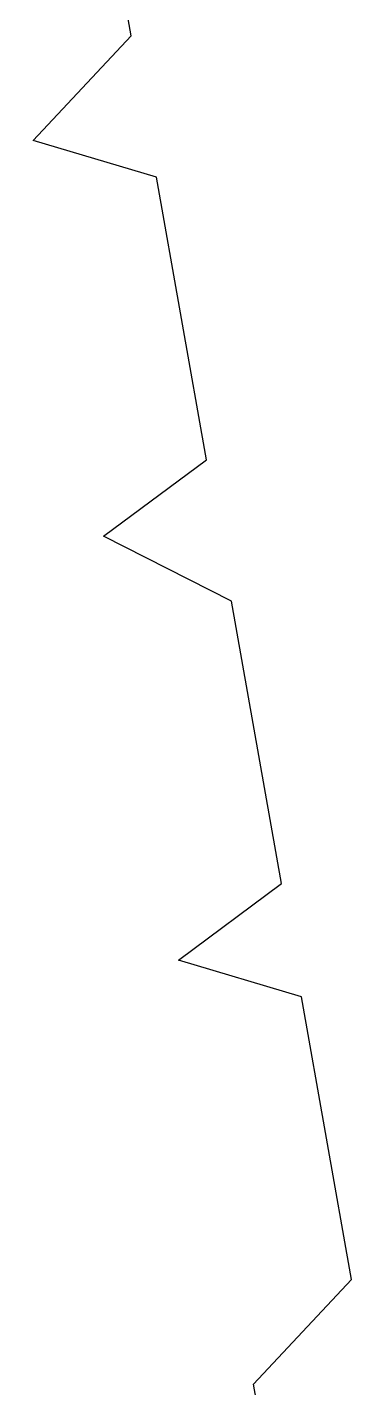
# Model space of a CAD drawing. Header units: millimetres. Extents: x 0 to 8967983, y -224399 to 13801.
# Drawn here: x 71360.42 to 71361.84, y -193418.12 to -193412.34 of the extents above; entities that cross this region are included whole.
import ezdxf

# ---------------------------------------------------------------- set-up
doc = ezdxf.new("R2010")
doc.units = ezdxf.units.MM
doc.header["$LTSCALE"] = 10
doc.layers.add('Архитектура', color=251, linetype='Continuous')

msp = doc.modelspace()

# ---------------------------------------------------------------- linework, layer by layer
at = {"layer": 'Архитектура', "lineweight": 25, "transparency": 33554684}
msp.add_lwpolyline([(71361.5267, -193418.9435), (71361.3777, -193418.1032), (71361.7941, -193417.6579), (71361.5814, -193416.4573), (71361.0586, -193416.3023), (71361.4963, -193415.9771), (71361.2835, -193414.7767), (71360.7394, -193414.5017), (71361.1771, -193414.1764), (71360.9643, -193412.9759), (71360.4415, -193412.8209), (71360.8579, -193412.3756), (71360.6452, -193411.1751)], dxfattribs=at)
msp.add_lwpolyline([(71361.5267, -193418.9435), (71361.3777, -193418.1032), (71361.7941, -193417.6579), (71361.5814, -193416.4573), (71361.0586, -193416.3023), (71361.4963, -193415.9771), (71361.2835, -193414.7767), (71360.7394, -193414.5017), (71361.1771, -193414.1764), (71360.9643, -193412.9759), (71360.4415, -193412.8209), (71360.8579, -193412.3756), (71360.6452, -193411.1751)], dxfattribs=at)
msp.add_lwpolyline([(71361.5267, -193418.9435), (71361.3777, -193418.1032), (71361.7941, -193417.6579), (71361.5814, -193416.4573), (71361.0586, -193416.3023), (71361.4963, -193415.9771), (71361.2835, -193414.7767), (71360.7394, -193414.5017), (71361.1771, -193414.1764), (71360.9643, -193412.9759), (71360.4415, -193412.8209), (71360.8579, -193412.3756), (71360.6452, -193411.1751)], dxfattribs=at)
msp.add_lwpolyline([(71361.5267, -193418.9435), (71361.3777, -193418.1032), (71361.7941, -193417.6579), (71361.5814, -193416.4573), (71361.0586, -193416.3023), (71361.4963, -193415.9771), (71361.2835, -193414.7767), (71360.7394, -193414.5017), (71361.1771, -193414.1764), (71360.9643, -193412.9759), (71360.4415, -193412.8209), (71360.8579, -193412.3756), (71360.6452, -193411.1751)], dxfattribs=at)
msp.add_lwpolyline([(71361.5267, -193418.9435), (71361.3777, -193418.1032), (71361.7941, -193417.6579), (71361.5814, -193416.4573), (71361.0586, -193416.3023), (71361.4963, -193415.9771), (71361.2835, -193414.7767), (71360.7394, -193414.5017), (71361.1771, -193414.1764), (71360.9643, -193412.9759), (71360.4415, -193412.8209), (71360.8579, -193412.3756), (71360.6452, -193411.1751)], dxfattribs=at)
msp.add_lwpolyline([(71361.5267, -193418.9435), (71361.3777, -193418.1032), (71361.7941, -193417.6579), (71361.5814, -193416.4573), (71361.0586, -193416.3023), (71361.4963, -193415.9771), (71361.2835, -193414.7767), (71360.7394, -193414.5017), (71361.1771, -193414.1764), (71360.9643, -193412.9759), (71360.4415, -193412.8209), (71360.8579, -193412.3756), (71360.6452, -193411.1751)], dxfattribs=at)
msp.add_lwpolyline([(71361.5267, -193418.9435), (71361.3777, -193418.1032), (71361.7941, -193417.6579), (71361.5814, -193416.4573), (71361.0586, -193416.3023), (71361.4963, -193415.9771), (71361.2835, -193414.7767), (71360.7394, -193414.5017), (71361.1771, -193414.1764), (71360.9643, -193412.9759), (71360.4415, -193412.8209), (71360.8579, -193412.3756), (71360.6452, -193411.1751)], dxfattribs=at)
msp.add_lwpolyline([(71361.5267, -193418.9435), (71361.3777, -193418.1032), (71361.7941, -193417.6579), (71361.5814, -193416.4573), (71361.0586, -193416.3023), (71361.4963, -193415.9771), (71361.2835, -193414.7767), (71360.7394, -193414.5017), (71361.1771, -193414.1764), (71360.9643, -193412.9759), (71360.4415, -193412.8209), (71360.8579, -193412.3756), (71360.6452, -193411.1751)], dxfattribs=at)
msp.add_lwpolyline([(71361.5267, -193418.9435), (71361.3777, -193418.1032), (71361.7941, -193417.6579), (71361.5814, -193416.4573), (71361.0586, -193416.3023), (71361.4963, -193415.9771), (71361.2835, -193414.7767), (71360.7394, -193414.5017), (71361.1771, -193414.1764), (71360.9643, -193412.9759), (71360.4415, -193412.8209), (71360.8579, -193412.3756), (71360.6452, -193411.1751)], dxfattribs=at)
msp.add_lwpolyline([(71361.5267, -193418.9435), (71361.3777, -193418.1032), (71361.7941, -193417.6579), (71361.5814, -193416.4573), (71361.0586, -193416.3023), (71361.4963, -193415.9771), (71361.2835, -193414.7767), (71360.7394, -193414.5017), (71361.1771, -193414.1764), (71360.9643, -193412.9759), (71360.4415, -193412.8209), (71360.8579, -193412.3756), (71360.6452, -193411.1751)], dxfattribs=at)
msp.add_lwpolyline([(71361.5267, -193418.9435), (71361.3777, -193418.1032), (71361.7941, -193417.6579), (71361.5814, -193416.4573), (71361.0586, -193416.3023), (71361.4963, -193415.9771), (71361.2835, -193414.7767), (71360.7394, -193414.5017), (71361.1771, -193414.1764), (71360.9643, -193412.9759), (71360.4415, -193412.8209), (71360.8579, -193412.3756), (71360.6452, -193411.1751)], dxfattribs=at)
msp.add_lwpolyline([(71361.5267, -193418.9435), (71361.3777, -193418.1032), (71361.7941, -193417.6579), (71361.5814, -193416.4573), (71361.0586, -193416.3023), (71361.4963, -193415.9771), (71361.2835, -193414.7767), (71360.7394, -193414.5017), (71361.1771, -193414.1764), (71360.9643, -193412.9759), (71360.4415, -193412.8209), (71360.8579, -193412.3756), (71360.6452, -193411.1751)], dxfattribs=at)
msp.add_lwpolyline([(71361.5267, -193418.9435), (71361.3777, -193418.1032), (71361.7941, -193417.6579), (71361.5814, -193416.4573), (71361.0586, -193416.3023), (71361.4963, -193415.9771), (71361.2835, -193414.7767), (71360.7394, -193414.5017), (71361.1771, -193414.1764), (71360.9643, -193412.9759), (71360.4415, -193412.8209), (71360.8579, -193412.3756), (71360.6452, -193411.1751)], dxfattribs=at)
msp.add_lwpolyline([(71361.5267, -193418.9435), (71361.3777, -193418.1032), (71361.7941, -193417.6579), (71361.5814, -193416.4573), (71361.0586, -193416.3023), (71361.4963, -193415.9771), (71361.2835, -193414.7767), (71360.7394, -193414.5017), (71361.1771, -193414.1764), (71360.9643, -193412.9759), (71360.4415, -193412.8209), (71360.8579, -193412.3756), (71360.6452, -193411.1751)], dxfattribs=at)
msp.add_lwpolyline([(71361.5267, -193418.9435), (71361.3777, -193418.1032), (71361.7941, -193417.6579), (71361.5814, -193416.4573), (71361.0586, -193416.3023), (71361.4963, -193415.9771), (71361.2835, -193414.7767), (71360.7394, -193414.5017), (71361.1771, -193414.1764), (71360.9643, -193412.9759), (71360.4415, -193412.8209), (71360.8579, -193412.3756), (71360.6452, -193411.1751)], dxfattribs=at)
msp.add_lwpolyline([(71361.5267, -193418.9435), (71361.3777, -193418.1032), (71361.7941, -193417.6579), (71361.5814, -193416.4573), (71361.0586, -193416.3023), (71361.4963, -193415.9771), (71361.2835, -193414.7767), (71360.7394, -193414.5017), (71361.1771, -193414.1764), (71360.9643, -193412.9759), (71360.4415, -193412.8209), (71360.8579, -193412.3756), (71360.6452, -193411.1751)], dxfattribs=at)
msp.add_lwpolyline([(71361.5267, -193418.9435), (71361.3777, -193418.1032), (71361.7941, -193417.6579), (71361.5814, -193416.4573), (71361.0586, -193416.3023), (71361.4963, -193415.9771), (71361.2835, -193414.7767), (71360.7394, -193414.5017), (71361.1771, -193414.1764), (71360.9643, -193412.9759), (71360.4415, -193412.8209), (71360.8579, -193412.3756), (71360.6452, -193411.1751)], dxfattribs=at)
msp.add_lwpolyline([(71361.5267, -193418.9435), (71361.3777, -193418.1032), (71361.7941, -193417.6579), (71361.5814, -193416.4573), (71361.0586, -193416.3023), (71361.4963, -193415.9771), (71361.2835, -193414.7767), (71360.7394, -193414.5017), (71361.1771, -193414.1764), (71360.9643, -193412.9759), (71360.4415, -193412.8209), (71360.8579, -193412.3756), (71360.6452, -193411.1751)], dxfattribs=at)
msp.add_lwpolyline([(71361.5267, -193418.9435), (71361.3777, -193418.1032), (71361.7941, -193417.6579), (71361.5814, -193416.4573), (71361.0586, -193416.3023), (71361.4963, -193415.9771), (71361.2835, -193414.7767), (71360.7394, -193414.5017), (71361.1771, -193414.1764), (71360.9643, -193412.9759), (71360.4415, -193412.8209), (71360.8579, -193412.3756), (71360.6452, -193411.1751)], dxfattribs=at)
msp.add_lwpolyline([(71361.5267, -193418.9435), (71361.3777, -193418.1032), (71361.7941, -193417.6579), (71361.5814, -193416.4573), (71361.0586, -193416.3023), (71361.4963, -193415.9771), (71361.2835, -193414.7767), (71360.7394, -193414.5017), (71361.1771, -193414.1764), (71360.9643, -193412.9759), (71360.4415, -193412.8209), (71360.8579, -193412.3756), (71360.6452, -193411.1751)], dxfattribs=at)
msp.add_lwpolyline([(71361.5267, -193418.9435), (71361.3777, -193418.1032), (71361.7941, -193417.6579), (71361.5814, -193416.4573), (71361.0586, -193416.3023), (71361.4963, -193415.9771), (71361.2835, -193414.7767), (71360.7394, -193414.5017), (71361.1771, -193414.1764), (71360.9643, -193412.9759), (71360.4415, -193412.8209), (71360.8579, -193412.3756), (71360.6452, -193411.1751)], dxfattribs=at)
msp.add_lwpolyline([(71361.5267, -193418.9435), (71361.3777, -193418.1032), (71361.7941, -193417.6579), (71361.5814, -193416.4573), (71361.0586, -193416.3023), (71361.4963, -193415.9771), (71361.2835, -193414.7767), (71360.7394, -193414.5017), (71361.1771, -193414.1764), (71360.9643, -193412.9759), (71360.4415, -193412.8209), (71360.8579, -193412.3756), (71360.6452, -193411.1751)], dxfattribs=at)
msp.add_lwpolyline([(71361.5267, -193418.9435), (71361.3777, -193418.1032), (71361.7941, -193417.6579), (71361.5814, -193416.4573), (71361.0586, -193416.3023), (71361.4963, -193415.9771), (71361.2835, -193414.7767), (71360.7394, -193414.5017), (71361.1771, -193414.1764), (71360.9643, -193412.9759), (71360.4415, -193412.8209), (71360.8579, -193412.3756), (71360.6452, -193411.1751)], dxfattribs=at)
msp.add_lwpolyline([(71361.5267, -193418.9435), (71361.3777, -193418.1032), (71361.7941, -193417.6579), (71361.5814, -193416.4573), (71361.0586, -193416.3023), (71361.4963, -193415.9771), (71361.2835, -193414.7767), (71360.7394, -193414.5017), (71361.1771, -193414.1764), (71360.9643, -193412.9759), (71360.4415, -193412.8209), (71360.8579, -193412.3756), (71360.6452, -193411.1751)], dxfattribs=at)
msp.add_lwpolyline([(71361.5267, -193418.9435), (71361.3777, -193418.1032), (71361.7941, -193417.6579), (71361.5814, -193416.4573), (71361.0586, -193416.3023), (71361.4963, -193415.9771), (71361.2835, -193414.7767), (71360.7394, -193414.5017), (71361.1771, -193414.1764), (71360.9643, -193412.9759), (71360.4415, -193412.8209), (71360.8579, -193412.3756), (71360.6452, -193411.1751)], dxfattribs=at)
msp.add_lwpolyline([(71361.5267, -193418.9435), (71361.3777, -193418.1032), (71361.7941, -193417.6579), (71361.5814, -193416.4573), (71361.0586, -193416.3023), (71361.4963, -193415.9771), (71361.2835, -193414.7767), (71360.7394, -193414.5017), (71361.1771, -193414.1764), (71360.9643, -193412.9759), (71360.4415, -193412.8209), (71360.8579, -193412.3756), (71360.6452, -193411.1751)], dxfattribs=at)
msp.add_lwpolyline([(71361.5267, -193418.9435), (71361.3777, -193418.1032), (71361.7941, -193417.6579), (71361.5814, -193416.4573), (71361.0586, -193416.3023), (71361.4963, -193415.9771), (71361.2835, -193414.7767), (71360.7394, -193414.5017), (71361.1771, -193414.1764), (71360.9643, -193412.9759), (71360.4415, -193412.8209), (71360.8579, -193412.3756), (71360.6452, -193411.1751)], dxfattribs=at)
msp.add_lwpolyline([(71361.5267, -193418.9435), (71361.3777, -193418.1032), (71361.7941, -193417.6579), (71361.5814, -193416.4573), (71361.0586, -193416.3023), (71361.4963, -193415.9771), (71361.2835, -193414.7767), (71360.7394, -193414.5017), (71361.1771, -193414.1764), (71360.9643, -193412.9759), (71360.4415, -193412.8209), (71360.8579, -193412.3756), (71360.6452, -193411.1751)], dxfattribs=at)
msp.add_lwpolyline([(71361.5267, -193418.9435), (71361.3777, -193418.1032), (71361.7941, -193417.6579), (71361.5814, -193416.4573), (71361.0586, -193416.3023), (71361.4963, -193415.9771), (71361.2835, -193414.7767), (71360.7394, -193414.5017), (71361.1771, -193414.1764), (71360.9643, -193412.9759), (71360.4415, -193412.8209), (71360.8579, -193412.3756), (71360.6452, -193411.1751)], dxfattribs=at)
msp.add_lwpolyline([(71361.5267, -193418.9435), (71361.3777, -193418.1032), (71361.7941, -193417.6579), (71361.5814, -193416.4573), (71361.0586, -193416.3023), (71361.4963, -193415.9771), (71361.2835, -193414.7767), (71360.7394, -193414.5017), (71361.1771, -193414.1764), (71360.9643, -193412.9759), (71360.4415, -193412.8209), (71360.8579, -193412.3756), (71360.6452, -193411.1751)], dxfattribs=at)
msp.add_lwpolyline([(71361.5267, -193418.9435), (71361.3777, -193418.1032), (71361.7941, -193417.6579), (71361.5814, -193416.4573), (71361.0586, -193416.3023), (71361.4963, -193415.9771), (71361.2835, -193414.7767), (71360.7394, -193414.5017), (71361.1771, -193414.1764), (71360.9643, -193412.9759), (71360.4415, -193412.8209), (71360.8579, -193412.3756), (71360.6452, -193411.1751)], dxfattribs=at)
msp.add_lwpolyline([(71361.5267, -193418.9435), (71361.3777, -193418.1032), (71361.7941, -193417.6579), (71361.5814, -193416.4573), (71361.0586, -193416.3023), (71361.4963, -193415.9771), (71361.2835, -193414.7767), (71360.7394, -193414.5017), (71361.1771, -193414.1764), (71360.9643, -193412.9759), (71360.4415, -193412.8209), (71360.8579, -193412.3756), (71360.6452, -193411.1751)], dxfattribs=at)
msp.add_lwpolyline([(71361.5267, -193418.9435), (71361.3777, -193418.1032), (71361.7941, -193417.6579), (71361.5814, -193416.4573), (71361.0586, -193416.3023), (71361.4963, -193415.9771), (71361.2835, -193414.7767), (71360.7394, -193414.5017), (71361.1771, -193414.1764), (71360.9643, -193412.9759), (71360.4415, -193412.8209), (71360.8579, -193412.3756), (71360.6452, -193411.1751)], dxfattribs=at)
msp.add_lwpolyline([(71361.5267, -193418.9435), (71361.3777, -193418.1032), (71361.7941, -193417.6579), (71361.5814, -193416.4573), (71361.0586, -193416.3023), (71361.4963, -193415.9771), (71361.2835, -193414.7767), (71360.7394, -193414.5017), (71361.1771, -193414.1764), (71360.9643, -193412.9759), (71360.4415, -193412.8209), (71360.8579, -193412.3756), (71360.6452, -193411.1751)], dxfattribs=at)
msp.add_lwpolyline([(71361.5267, -193418.9435), (71361.3777, -193418.1032), (71361.7941, -193417.6579), (71361.5814, -193416.4573), (71361.0586, -193416.3023), (71361.4963, -193415.9771), (71361.2835, -193414.7767), (71360.7394, -193414.5017), (71361.1771, -193414.1764), (71360.9643, -193412.9759), (71360.4415, -193412.8209), (71360.8579, -193412.3756), (71360.6452, -193411.1751)], dxfattribs=at)
msp.add_lwpolyline([(71361.5267, -193418.9435), (71361.3777, -193418.1032), (71361.7941, -193417.6579), (71361.5814, -193416.4573), (71361.0586, -193416.3023), (71361.4963, -193415.9771), (71361.2835, -193414.7767), (71360.7394, -193414.5017), (71361.1771, -193414.1764), (71360.9643, -193412.9759), (71360.4415, -193412.8209), (71360.8579, -193412.3756), (71360.6452, -193411.1751)], dxfattribs=at)
msp.add_lwpolyline([(71361.5267, -193418.9435), (71361.3777, -193418.1032), (71361.7941, -193417.6579), (71361.5814, -193416.4573), (71361.0586, -193416.3023), (71361.4963, -193415.9771), (71361.2835, -193414.7767), (71360.7394, -193414.5017), (71361.1771, -193414.1764), (71360.9643, -193412.9759), (71360.4415, -193412.8209), (71360.8579, -193412.3756), (71360.6452, -193411.1751)], dxfattribs=at)
msp.add_lwpolyline([(71361.5267, -193418.9435), (71361.3777, -193418.1032), (71361.7941, -193417.6579), (71361.5814, -193416.4573), (71361.0586, -193416.3023), (71361.4963, -193415.9771), (71361.2835, -193414.7767), (71360.7394, -193414.5017), (71361.1771, -193414.1764), (71360.9643, -193412.9759), (71360.4415, -193412.8209), (71360.8579, -193412.3756), (71360.6452, -193411.1751)], dxfattribs=at)
msp.add_lwpolyline([(71361.5267, -193418.9435), (71361.3777, -193418.1032), (71361.7941, -193417.6579), (71361.5814, -193416.4573), (71361.0586, -193416.3023), (71361.4963, -193415.9771), (71361.2835, -193414.7767), (71360.7394, -193414.5017), (71361.1771, -193414.1764), (71360.9643, -193412.9759), (71360.4415, -193412.8209), (71360.8579, -193412.3756), (71360.6452, -193411.1751)], dxfattribs=at)
msp.add_lwpolyline([(71361.5267, -193418.9435), (71361.3777, -193418.1032), (71361.7941, -193417.6579), (71361.5814, -193416.4573), (71361.0586, -193416.3023), (71361.4963, -193415.9771), (71361.2835, -193414.7767), (71360.7394, -193414.5017), (71361.1771, -193414.1764), (71360.9643, -193412.9759), (71360.4415, -193412.8209), (71360.8579, -193412.3756), (71360.6452, -193411.1751)], dxfattribs=at)
msp.add_lwpolyline([(71361.5267, -193418.9435), (71361.3777, -193418.1032), (71361.7941, -193417.6579), (71361.5814, -193416.4573), (71361.0586, -193416.3023), (71361.4963, -193415.9771), (71361.2835, -193414.7767), (71360.7394, -193414.5017), (71361.1771, -193414.1764), (71360.9643, -193412.9759), (71360.4415, -193412.8209), (71360.8579, -193412.3756), (71360.6452, -193411.1751)], dxfattribs=at)
msp.add_lwpolyline([(71361.5267, -193418.9435), (71361.3777, -193418.1032), (71361.7941, -193417.6579), (71361.5814, -193416.4573), (71361.0586, -193416.3023), (71361.4963, -193415.9771), (71361.2835, -193414.7767), (71360.7394, -193414.5017), (71361.1771, -193414.1764), (71360.9643, -193412.9759), (71360.4415, -193412.8209), (71360.8579, -193412.3756), (71360.6452, -193411.1751)], dxfattribs=at)
msp.add_lwpolyline([(71361.5267, -193418.9435), (71361.3777, -193418.1032), (71361.7941, -193417.6579), (71361.5814, -193416.4573), (71361.0586, -193416.3023), (71361.4963, -193415.9771), (71361.2835, -193414.7767), (71360.7394, -193414.5017), (71361.1771, -193414.1764), (71360.9643, -193412.9759), (71360.4415, -193412.8209), (71360.8579, -193412.3756), (71360.6452, -193411.1751)], dxfattribs=at)
msp.add_lwpolyline([(71361.5267, -193418.9435), (71361.3777, -193418.1032), (71361.7941, -193417.6579), (71361.5814, -193416.4573), (71361.0586, -193416.3023), (71361.4963, -193415.9771), (71361.2835, -193414.7767), (71360.7394, -193414.5017), (71361.1771, -193414.1764), (71360.9643, -193412.9759), (71360.4415, -193412.8209), (71360.8579, -193412.3756), (71360.6452, -193411.1751)], dxfattribs=at)
msp.add_lwpolyline([(71361.5267, -193418.9435), (71361.3777, -193418.1032), (71361.7941, -193417.6579), (71361.5814, -193416.4573), (71361.0586, -193416.3023), (71361.4963, -193415.9771), (71361.2835, -193414.7767), (71360.7394, -193414.5017), (71361.1771, -193414.1764), (71360.9643, -193412.9759), (71360.4415, -193412.8209), (71360.8579, -193412.3756), (71360.6452, -193411.1751)], dxfattribs=at)
msp.add_lwpolyline([(71361.5267, -193418.9435), (71361.3777, -193418.1032), (71361.7941, -193417.6579), (71361.5814, -193416.4573), (71361.0586, -193416.3023), (71361.4963, -193415.9771), (71361.2835, -193414.7767), (71360.7394, -193414.5017), (71361.1771, -193414.1764), (71360.9643, -193412.9759), (71360.4415, -193412.8209), (71360.8579, -193412.3756), (71360.6452, -193411.1751)], dxfattribs=at)
msp.add_lwpolyline([(71361.5267, -193418.9435), (71361.3777, -193418.1032), (71361.7941, -193417.6579), (71361.5814, -193416.4573), (71361.0586, -193416.3023), (71361.4963, -193415.9771), (71361.2835, -193414.7767), (71360.7394, -193414.5017), (71361.1771, -193414.1764), (71360.9643, -193412.9759), (71360.4415, -193412.8209), (71360.8579, -193412.3756), (71360.6452, -193411.1751)], dxfattribs=at)
msp.add_lwpolyline([(71361.5267, -193418.9435), (71361.3777, -193418.1032), (71361.7941, -193417.6579), (71361.5814, -193416.4573), (71361.0586, -193416.3023), (71361.4963, -193415.9771), (71361.2835, -193414.7767), (71360.7394, -193414.5017), (71361.1771, -193414.1764), (71360.9643, -193412.9759), (71360.4415, -193412.8209), (71360.8579, -193412.3756), (71360.6452, -193411.1751)], dxfattribs=at)
msp.add_lwpolyline([(71361.5267, -193418.9435), (71361.3777, -193418.1032), (71361.7941, -193417.6579), (71361.5814, -193416.4573), (71361.0586, -193416.3023), (71361.4963, -193415.9771), (71361.2835, -193414.7767), (71360.7394, -193414.5017), (71361.1771, -193414.1764), (71360.9643, -193412.9759), (71360.4415, -193412.8209), (71360.8579, -193412.3756), (71360.6452, -193411.1751)], dxfattribs=at)
msp.add_lwpolyline([(71361.5267, -193418.9435), (71361.3777, -193418.1032), (71361.7941, -193417.6579), (71361.5814, -193416.4573), (71361.0586, -193416.3023), (71361.4963, -193415.9771), (71361.2835, -193414.7767), (71360.7394, -193414.5017), (71361.1771, -193414.1764), (71360.9643, -193412.9759), (71360.4415, -193412.8209), (71360.8579, -193412.3756), (71360.6452, -193411.1751)], dxfattribs=at)
msp.add_lwpolyline([(71361.5267, -193418.9435), (71361.3777, -193418.1032), (71361.7941, -193417.6579), (71361.5814, -193416.4573), (71361.0586, -193416.3023), (71361.4963, -193415.9771), (71361.2835, -193414.7767), (71360.7394, -193414.5017), (71361.1771, -193414.1764), (71360.9643, -193412.9759), (71360.4415, -193412.8209), (71360.8579, -193412.3756), (71360.6452, -193411.1751)], dxfattribs=at)
msp.add_lwpolyline([(71361.5267, -193418.9435), (71361.3777, -193418.1032), (71361.7941, -193417.6579), (71361.5814, -193416.4573), (71361.0586, -193416.3023), (71361.4963, -193415.9771), (71361.2835, -193414.7767), (71360.7394, -193414.5017), (71361.1771, -193414.1764), (71360.9643, -193412.9759), (71360.4415, -193412.8209), (71360.8579, -193412.3756), (71360.6452, -193411.1751)], dxfattribs=at)
msp.add_lwpolyline([(71361.5267, -193418.9435), (71361.3777, -193418.1032), (71361.7941, -193417.6579), (71361.5814, -193416.4573), (71361.0586, -193416.3023), (71361.4963, -193415.9771), (71361.2835, -193414.7767), (71360.7394, -193414.5017), (71361.1771, -193414.1764), (71360.9643, -193412.9759), (71360.4415, -193412.8209), (71360.8579, -193412.3756), (71360.6452, -193411.1751)], dxfattribs=at)
msp.add_lwpolyline([(71361.5267, -193418.9435), (71361.3777, -193418.1032), (71361.7941, -193417.6579), (71361.5814, -193416.4573), (71361.0586, -193416.3023), (71361.4963, -193415.9771), (71361.2835, -193414.7767), (71360.7394, -193414.5017), (71361.1771, -193414.1764), (71360.9643, -193412.9759), (71360.4415, -193412.8209), (71360.8579, -193412.3756), (71360.6452, -193411.1751)], dxfattribs=at)
msp.add_lwpolyline([(71361.5267, -193418.9435), (71361.3777, -193418.1032), (71361.7941, -193417.6579), (71361.5814, -193416.4573), (71361.0586, -193416.3023), (71361.4963, -193415.9771), (71361.2835, -193414.7767), (71360.7394, -193414.5017), (71361.1771, -193414.1764), (71360.9643, -193412.9759), (71360.4415, -193412.8209), (71360.8579, -193412.3756), (71360.6452, -193411.1751)], dxfattribs=at)
msp.add_lwpolyline([(71361.5267, -193418.9435), (71361.3777, -193418.1032), (71361.7941, -193417.6579), (71361.5814, -193416.4573), (71361.0586, -193416.3023), (71361.4963, -193415.9771), (71361.2835, -193414.7767), (71360.7394, -193414.5017), (71361.1771, -193414.1764), (71360.9643, -193412.9759), (71360.4415, -193412.8209), (71360.8579, -193412.3756), (71360.6452, -193411.1751)], dxfattribs=at)
msp.add_lwpolyline([(71361.5267, -193418.9435), (71361.3777, -193418.1032), (71361.7941, -193417.6579), (71361.5814, -193416.4573), (71361.0586, -193416.3023), (71361.4963, -193415.9771), (71361.2835, -193414.7767), (71360.7394, -193414.5017), (71361.1771, -193414.1764), (71360.9643, -193412.9759), (71360.4415, -193412.8209), (71360.8579, -193412.3756), (71360.6452, -193411.1751)], dxfattribs=at)
msp.add_lwpolyline([(71361.5267, -193418.9435), (71361.3777, -193418.1032), (71361.7941, -193417.6579), (71361.5814, -193416.4573), (71361.0586, -193416.3023), (71361.4963, -193415.9771), (71361.2835, -193414.7767), (71360.7394, -193414.5017), (71361.1771, -193414.1764), (71360.9643, -193412.9759), (71360.4415, -193412.8209), (71360.8579, -193412.3756), (71360.6452, -193411.1751)], dxfattribs=at)
msp.add_lwpolyline([(71361.5267, -193418.9435), (71361.3777, -193418.1032), (71361.7941, -193417.6579), (71361.5814, -193416.4573), (71361.0586, -193416.3023), (71361.4963, -193415.9771), (71361.2835, -193414.7767), (71360.7394, -193414.5017), (71361.1771, -193414.1764), (71360.9643, -193412.9759), (71360.4415, -193412.8209), (71360.8579, -193412.3756), (71360.6452, -193411.1751)], dxfattribs=at)
msp.add_lwpolyline([(71361.5267, -193418.9435), (71361.3777, -193418.1032), (71361.7941, -193417.6579), (71361.5814, -193416.4573), (71361.0586, -193416.3023), (71361.4963, -193415.9771), (71361.2835, -193414.7767), (71360.7394, -193414.5017), (71361.1771, -193414.1764), (71360.9643, -193412.9759), (71360.4415, -193412.8209), (71360.8579, -193412.3756), (71360.6452, -193411.1751)], dxfattribs=at)
msp.add_lwpolyline([(71361.5267, -193418.9435), (71361.3777, -193418.1032), (71361.7941, -193417.6579), (71361.5814, -193416.4573), (71361.0586, -193416.3023), (71361.4963, -193415.9771), (71361.2835, -193414.7767), (71360.7394, -193414.5017), (71361.1771, -193414.1764), (71360.9643, -193412.9759), (71360.4415, -193412.8209), (71360.8579, -193412.3756), (71360.6452, -193411.1751)], dxfattribs=at)
msp.add_lwpolyline([(71361.5267, -193418.9435), (71361.3777, -193418.1032), (71361.7941, -193417.6579), (71361.5814, -193416.4573), (71361.0586, -193416.3023), (71361.4963, -193415.9771), (71361.2835, -193414.7767), (71360.7394, -193414.5017), (71361.1771, -193414.1764), (71360.9643, -193412.9759), (71360.4415, -193412.8209), (71360.8579, -193412.3756), (71360.6452, -193411.1751)], dxfattribs=at)
msp.add_lwpolyline([(71361.5267, -193418.9435), (71361.3777, -193418.1032), (71361.7941, -193417.6579), (71361.5814, -193416.4573), (71361.0586, -193416.3023), (71361.4963, -193415.9771), (71361.2835, -193414.7767), (71360.7394, -193414.5017), (71361.1771, -193414.1764), (71360.9643, -193412.9759), (71360.4415, -193412.8209), (71360.8579, -193412.3756), (71360.6452, -193411.1751)], dxfattribs=at)
msp.add_lwpolyline([(71361.5267, -193418.9435), (71361.3777, -193418.1032), (71361.7941, -193417.6579), (71361.5814, -193416.4573), (71361.0586, -193416.3023), (71361.4963, -193415.9771), (71361.2835, -193414.7767), (71360.7394, -193414.5017), (71361.1771, -193414.1764), (71360.9643, -193412.9759), (71360.4415, -193412.8209), (71360.8579, -193412.3756), (71360.6452, -193411.1751)], dxfattribs=at)
msp.add_lwpolyline([(71361.5267, -193418.9435), (71361.3777, -193418.1032), (71361.7941, -193417.6579), (71361.5814, -193416.4573), (71361.0586, -193416.3023), (71361.4963, -193415.9771), (71361.2835, -193414.7767), (71360.7394, -193414.5017), (71361.1771, -193414.1764), (71360.9643, -193412.9759), (71360.4415, -193412.8209), (71360.8579, -193412.3756), (71360.6452, -193411.1751)], dxfattribs=at)
msp.add_lwpolyline([(71361.5267, -193418.9435), (71361.3777, -193418.1032), (71361.7941, -193417.6579), (71361.5814, -193416.4573), (71361.0586, -193416.3023), (71361.4963, -193415.9771), (71361.2835, -193414.7767), (71360.7394, -193414.5017), (71361.1771, -193414.1764), (71360.9643, -193412.9759), (71360.4415, -193412.8209), (71360.8579, -193412.3756), (71360.6452, -193411.1751)], dxfattribs=at)
msp.add_lwpolyline([(71361.5267, -193418.9435), (71361.3777, -193418.1032), (71361.7941, -193417.6579), (71361.5814, -193416.4573), (71361.0586, -193416.3023), (71361.4963, -193415.9771), (71361.2835, -193414.7767), (71360.7394, -193414.5017), (71361.1771, -193414.1764), (71360.9643, -193412.9759), (71360.4415, -193412.8209), (71360.8579, -193412.3756), (71360.6452, -193411.1751)], dxfattribs=at)
msp.add_lwpolyline([(71361.5267, -193418.9435), (71361.3777, -193418.1032), (71361.7941, -193417.6579), (71361.5814, -193416.4573), (71361.0586, -193416.3023), (71361.4963, -193415.9771), (71361.2835, -193414.7767), (71360.7394, -193414.5017), (71361.1771, -193414.1764), (71360.9643, -193412.9759), (71360.4415, -193412.8209), (71360.8579, -193412.3756), (71360.6452, -193411.1751)], dxfattribs=at)
msp.add_lwpolyline([(71361.5267, -193418.9435), (71361.3777, -193418.1032), (71361.7941, -193417.6579), (71361.5814, -193416.4573), (71361.0586, -193416.3023), (71361.4963, -193415.9771), (71361.2835, -193414.7767), (71360.7394, -193414.5017), (71361.1771, -193414.1764), (71360.9643, -193412.9759), (71360.4415, -193412.8209), (71360.8579, -193412.3756), (71360.6452, -193411.1751)], dxfattribs=at)
msp.add_lwpolyline([(71361.5267, -193418.9435), (71361.3777, -193418.1032), (71361.7941, -193417.6579), (71361.5814, -193416.4573), (71361.0586, -193416.3023), (71361.4963, -193415.9771), (71361.2835, -193414.7767), (71360.7394, -193414.5017), (71361.1771, -193414.1764), (71360.9643, -193412.9759), (71360.4415, -193412.8209), (71360.8579, -193412.3756), (71360.6452, -193411.1751)], dxfattribs=at)
msp.add_lwpolyline([(71361.5267, -193418.9435), (71361.3777, -193418.1032), (71361.7941, -193417.6579), (71361.5814, -193416.4573), (71361.0586, -193416.3023), (71361.4963, -193415.9771), (71361.2835, -193414.7767), (71360.7394, -193414.5017), (71361.1771, -193414.1764), (71360.9643, -193412.9759), (71360.4415, -193412.8209), (71360.8579, -193412.3756), (71360.6452, -193411.1751)], dxfattribs=at)
msp.add_lwpolyline([(71361.5267, -193418.9435), (71361.3777, -193418.1032), (71361.7941, -193417.6579), (71361.5814, -193416.4573), (71361.0586, -193416.3023), (71361.4963, -193415.9771), (71361.2835, -193414.7767), (71360.7394, -193414.5017), (71361.1771, -193414.1764), (71360.9643, -193412.9759), (71360.4415, -193412.8209), (71360.8579, -193412.3756), (71360.6452, -193411.1751)], dxfattribs=at)
msp.add_lwpolyline([(71361.5267, -193418.9435), (71361.3777, -193418.1032), (71361.7941, -193417.6579), (71361.5814, -193416.4573), (71361.0586, -193416.3023), (71361.4963, -193415.9771), (71361.2835, -193414.7767), (71360.7394, -193414.5017), (71361.1771, -193414.1764), (71360.9643, -193412.9759), (71360.4415, -193412.8209), (71360.8579, -193412.3756), (71360.6452, -193411.1751)], dxfattribs=at)
msp.add_lwpolyline([(71361.5267, -193418.9435), (71361.3777, -193418.1032), (71361.7941, -193417.6579), (71361.5814, -193416.4573), (71361.0586, -193416.3023), (71361.4963, -193415.9771), (71361.2835, -193414.7767), (71360.7394, -193414.5017), (71361.1771, -193414.1764), (71360.9643, -193412.9759), (71360.4415, -193412.8209), (71360.8579, -193412.3756), (71360.6452, -193411.1751)], dxfattribs=at)
msp.add_lwpolyline([(71361.5267, -193418.9435), (71361.3777, -193418.1032), (71361.7941, -193417.6579), (71361.5814, -193416.4573), (71361.0586, -193416.3023), (71361.4963, -193415.9771), (71361.2835, -193414.7767), (71360.7394, -193414.5017), (71361.1771, -193414.1764), (71360.9643, -193412.9759), (71360.4415, -193412.8209), (71360.8579, -193412.3756), (71360.6452, -193411.1751)], dxfattribs=at)
msp.add_lwpolyline([(71361.5267, -193418.9435), (71361.3777, -193418.1032), (71361.7941, -193417.6579), (71361.5814, -193416.4573), (71361.0586, -193416.3023), (71361.4963, -193415.9771), (71361.2835, -193414.7767), (71360.7394, -193414.5017), (71361.1771, -193414.1764), (71360.9643, -193412.9759), (71360.4415, -193412.8209), (71360.8579, -193412.3756), (71360.6452, -193411.1751)], dxfattribs=at)
msp.add_lwpolyline([(71361.5267, -193418.9435), (71361.3777, -193418.1032), (71361.7941, -193417.6579), (71361.5814, -193416.4573), (71361.0586, -193416.3023), (71361.4963, -193415.9771), (71361.2835, -193414.7767), (71360.7394, -193414.5017), (71361.1771, -193414.1764), (71360.9643, -193412.9759), (71360.4415, -193412.8209), (71360.8579, -193412.3756), (71360.6452, -193411.1751)], dxfattribs=at)
msp.add_lwpolyline([(71361.5267, -193418.9435), (71361.3777, -193418.1032), (71361.7941, -193417.6579), (71361.5814, -193416.4573), (71361.0586, -193416.3023), (71361.4963, -193415.9771), (71361.2835, -193414.7767), (71360.7394, -193414.5017), (71361.1771, -193414.1764), (71360.9643, -193412.9759), (71360.4415, -193412.8209), (71360.8579, -193412.3756), (71360.6452, -193411.1751)], dxfattribs=at)
msp.add_lwpolyline([(71361.5267, -193418.9435), (71361.3777, -193418.1032), (71361.7941, -193417.6579), (71361.5814, -193416.4573), (71361.0586, -193416.3023), (71361.4963, -193415.9771), (71361.2835, -193414.7767), (71360.7394, -193414.5017), (71361.1771, -193414.1764), (71360.9643, -193412.9759), (71360.4415, -193412.8209), (71360.8579, -193412.3756), (71360.6452, -193411.1751)], dxfattribs=at)
msp.add_lwpolyline([(71361.5267, -193418.9435), (71361.3777, -193418.1032), (71361.7941, -193417.6579), (71361.5814, -193416.4573), (71361.0586, -193416.3023), (71361.4963, -193415.9771), (71361.2835, -193414.7767), (71360.7394, -193414.5017), (71361.1771, -193414.1764), (71360.9643, -193412.9759), (71360.4415, -193412.8209), (71360.8579, -193412.3756), (71360.6452, -193411.1751)], dxfattribs=at)
msp.add_lwpolyline([(71361.5267, -193418.9435), (71361.3777, -193418.1032), (71361.7941, -193417.6579), (71361.5814, -193416.4573), (71361.0586, -193416.3023), (71361.4963, -193415.9771), (71361.2835, -193414.7767), (71360.7394, -193414.5017), (71361.1771, -193414.1764), (71360.9643, -193412.9759), (71360.4415, -193412.8209), (71360.8579, -193412.3756), (71360.6452, -193411.1751)], dxfattribs=at)
msp.add_lwpolyline([(71361.5267, -193418.9435), (71361.3777, -193418.1032), (71361.7941, -193417.6579), (71361.5814, -193416.4573), (71361.0586, -193416.3023), (71361.4963, -193415.9771), (71361.2835, -193414.7767), (71360.7394, -193414.5017), (71361.1771, -193414.1764), (71360.9643, -193412.9759), (71360.4415, -193412.8209), (71360.8579, -193412.3756), (71360.6452, -193411.1751)], dxfattribs=at)
msp.add_lwpolyline([(71361.5267, -193418.9435), (71361.3777, -193418.1032), (71361.7941, -193417.6579), (71361.5814, -193416.4573), (71361.0586, -193416.3023), (71361.4963, -193415.9771), (71361.2835, -193414.7767), (71360.7394, -193414.5017), (71361.1771, -193414.1764), (71360.9643, -193412.9759), (71360.4415, -193412.8209), (71360.8579, -193412.3756), (71360.6452, -193411.1751)], dxfattribs=at)
msp.add_lwpolyline([(71361.5267, -193418.9435), (71361.3777, -193418.1032), (71361.7941, -193417.6579), (71361.5814, -193416.4573), (71361.0586, -193416.3023), (71361.4963, -193415.9771), (71361.2835, -193414.7767), (71360.7394, -193414.5017), (71361.1771, -193414.1764), (71360.9643, -193412.9759), (71360.4415, -193412.8209), (71360.8579, -193412.3756), (71360.6452, -193411.1751)], dxfattribs=at)
msp.add_lwpolyline([(71361.5267, -193418.9435), (71361.3777, -193418.1032), (71361.7941, -193417.6579), (71361.5814, -193416.4573), (71361.0586, -193416.3023), (71361.4963, -193415.9771), (71361.2835, -193414.7767), (71360.7394, -193414.5017), (71361.1771, -193414.1764), (71360.9643, -193412.9759), (71360.4415, -193412.8209), (71360.8579, -193412.3756), (71360.6452, -193411.1751)], dxfattribs=at)
msp.add_lwpolyline([(71361.5267, -193418.9435), (71361.3777, -193418.1032), (71361.7941, -193417.6579), (71361.5814, -193416.4573), (71361.0586, -193416.3023), (71361.4963, -193415.9771), (71361.2835, -193414.7767), (71360.7394, -193414.5017), (71361.1771, -193414.1764), (71360.9643, -193412.9759), (71360.4415, -193412.8209), (71360.8579, -193412.3756), (71360.6452, -193411.1751)], dxfattribs=at)
msp.add_lwpolyline([(71361.5267, -193418.9435), (71361.3777, -193418.1032), (71361.7941, -193417.6579), (71361.5814, -193416.4573), (71361.0586, -193416.3023), (71361.4963, -193415.9771), (71361.2835, -193414.7767), (71360.7394, -193414.5017), (71361.1771, -193414.1764), (71360.9643, -193412.9759), (71360.4415, -193412.8209), (71360.8579, -193412.3756), (71360.6452, -193411.1751)], dxfattribs=at)
msp.add_lwpolyline([(71361.5267, -193418.9435), (71361.3777, -193418.1032), (71361.7941, -193417.6579), (71361.5814, -193416.4573), (71361.0586, -193416.3023), (71361.4963, -193415.9771), (71361.2835, -193414.7767), (71360.7394, -193414.5017), (71361.1771, -193414.1764), (71360.9643, -193412.9759), (71360.4415, -193412.8209), (71360.8579, -193412.3756), (71360.6452, -193411.1751)], dxfattribs=at)
msp.add_lwpolyline([(71361.5267, -193418.9435), (71361.3777, -193418.1032), (71361.7941, -193417.6579), (71361.5814, -193416.4573), (71361.0586, -193416.3023), (71361.4963, -193415.9771), (71361.2835, -193414.7767), (71360.7394, -193414.5017), (71361.1771, -193414.1764), (71360.9643, -193412.9759), (71360.4415, -193412.8209), (71360.8579, -193412.3756), (71360.6452, -193411.1751)], dxfattribs=at)
msp.add_lwpolyline([(71361.5267, -193418.9435), (71361.3777, -193418.1032), (71361.7941, -193417.6579), (71361.5814, -193416.4573), (71361.0586, -193416.3023), (71361.4963, -193415.9771), (71361.2835, -193414.7767), (71360.7394, -193414.5017), (71361.1771, -193414.1764), (71360.9643, -193412.9759), (71360.4415, -193412.8209), (71360.8579, -193412.3756), (71360.6452, -193411.1751)], dxfattribs=at)
msp.add_lwpolyline([(71361.5267, -193418.9435), (71361.3777, -193418.1032), (71361.7941, -193417.6579), (71361.5814, -193416.4573), (71361.0586, -193416.3023), (71361.4963, -193415.9771), (71361.2835, -193414.7767), (71360.7394, -193414.5017), (71361.1771, -193414.1764), (71360.9643, -193412.9759), (71360.4415, -193412.8209), (71360.8579, -193412.3756), (71360.6452, -193411.1751)], dxfattribs=at)
msp.add_lwpolyline([(71361.5267, -193418.9435), (71361.3777, -193418.1032), (71361.7941, -193417.6579), (71361.5814, -193416.4573), (71361.0586, -193416.3023), (71361.4963, -193415.9771), (71361.2835, -193414.7767), (71360.7394, -193414.5017), (71361.1771, -193414.1764), (71360.9643, -193412.9759), (71360.4415, -193412.8209), (71360.8579, -193412.3756), (71360.6452, -193411.1751)], dxfattribs=at)
msp.add_lwpolyline([(71361.5267, -193418.9435), (71361.3777, -193418.1032), (71361.7941, -193417.6579), (71361.5814, -193416.4573), (71361.0586, -193416.3023), (71361.4963, -193415.9771), (71361.2835, -193414.7767), (71360.7394, -193414.5017), (71361.1771, -193414.1764), (71360.9643, -193412.9759), (71360.4415, -193412.8209), (71360.8579, -193412.3756), (71360.6452, -193411.1751)], dxfattribs=at)
msp.add_lwpolyline([(71361.5267, -193418.9435), (71361.3777, -193418.1032), (71361.7941, -193417.6579), (71361.5814, -193416.4573), (71361.0586, -193416.3023), (71361.4963, -193415.9771), (71361.2835, -193414.7767), (71360.7394, -193414.5017), (71361.1771, -193414.1764), (71360.9643, -193412.9759), (71360.4415, -193412.8209), (71360.8579, -193412.3756), (71360.6452, -193411.1751)], dxfattribs=at)
msp.add_lwpolyline([(71361.5267, -193418.9435), (71361.3777, -193418.1032), (71361.7941, -193417.6579), (71361.5814, -193416.4573), (71361.0586, -193416.3023), (71361.4963, -193415.9771), (71361.2835, -193414.7767), (71360.7394, -193414.5017), (71361.1771, -193414.1764), (71360.9643, -193412.9759), (71360.4415, -193412.8209), (71360.8579, -193412.3756), (71360.6452, -193411.1751)], dxfattribs=at)
msp.add_lwpolyline([(71361.5267, -193418.9435), (71361.3777, -193418.1032), (71361.7941, -193417.6579), (71361.5814, -193416.4573), (71361.0586, -193416.3023), (71361.4963, -193415.9771), (71361.2835, -193414.7767), (71360.7394, -193414.5017), (71361.1771, -193414.1764), (71360.9643, -193412.9759), (71360.4415, -193412.8209), (71360.8579, -193412.3756), (71360.6452, -193411.1751)], dxfattribs=at)
msp.add_lwpolyline([(71361.5267, -193418.9435), (71361.3777, -193418.1032), (71361.7941, -193417.6579), (71361.5814, -193416.4573), (71361.0586, -193416.3023), (71361.4963, -193415.9771), (71361.2835, -193414.7767), (71360.7394, -193414.5017), (71361.1771, -193414.1764), (71360.9643, -193412.9759), (71360.4415, -193412.8209), (71360.8579, -193412.3756), (71360.6452, -193411.1751)], dxfattribs=at)
msp.add_lwpolyline([(71361.5267, -193418.9435), (71361.3777, -193418.1032), (71361.7941, -193417.6579), (71361.5814, -193416.4573), (71361.0586, -193416.3023), (71361.4963, -193415.9771), (71361.2835, -193414.7767), (71360.7394, -193414.5017), (71361.1771, -193414.1764), (71360.9643, -193412.9759), (71360.4415, -193412.8209), (71360.8579, -193412.3756), (71360.6452, -193411.1751)], dxfattribs=at)
msp.add_lwpolyline([(71361.5267, -193418.9435), (71361.3777, -193418.1032), (71361.7941, -193417.6579), (71361.5814, -193416.4573), (71361.0586, -193416.3023), (71361.4963, -193415.9771), (71361.2835, -193414.7767), (71360.7394, -193414.5017), (71361.1771, -193414.1764), (71360.9643, -193412.9759), (71360.4415, -193412.8209), (71360.8579, -193412.3756), (71360.6452, -193411.1751)], dxfattribs=at)
msp.add_lwpolyline([(71361.5267, -193418.9435), (71361.3777, -193418.1032), (71361.7941, -193417.6579), (71361.5814, -193416.4573), (71361.0586, -193416.3023), (71361.4963, -193415.9771), (71361.2835, -193414.7767), (71360.7394, -193414.5017), (71361.1771, -193414.1764), (71360.9643, -193412.9759), (71360.4415, -193412.8209), (71360.8579, -193412.3756), (71360.6452, -193411.1751)], dxfattribs=at)
msp.add_lwpolyline([(71361.5267, -193418.9435), (71361.3777, -193418.1032), (71361.7941, -193417.6579), (71361.5814, -193416.4573), (71361.0586, -193416.3023), (71361.4963, -193415.9771), (71361.2835, -193414.7767), (71360.7394, -193414.5017), (71361.1771, -193414.1764), (71360.9643, -193412.9759), (71360.4415, -193412.8209), (71360.8579, -193412.3756), (71360.6452, -193411.1751)], dxfattribs=at)
msp.add_lwpolyline([(71361.5267, -193418.9435), (71361.3777, -193418.1032), (71361.7941, -193417.6579), (71361.5814, -193416.4573), (71361.0586, -193416.3023), (71361.4963, -193415.9771), (71361.2835, -193414.7767), (71360.7394, -193414.5017), (71361.1771, -193414.1764), (71360.9643, -193412.9759), (71360.4415, -193412.8209), (71360.8579, -193412.3756), (71360.6452, -193411.1751)], dxfattribs=at)
msp.add_lwpolyline([(71361.5267, -193418.9435), (71361.3777, -193418.1032), (71361.7941, -193417.6579), (71361.5814, -193416.4573), (71361.0586, -193416.3023), (71361.4963, -193415.9771), (71361.2835, -193414.7767), (71360.7394, -193414.5017), (71361.1771, -193414.1764), (71360.9643, -193412.9759), (71360.4415, -193412.8209), (71360.8579, -193412.3756), (71360.6452, -193411.1751)], dxfattribs=at)
msp.add_lwpolyline([(71361.5267, -193418.9435), (71361.3777, -193418.1032), (71361.7941, -193417.6579), (71361.5814, -193416.4573), (71361.0586, -193416.3023), (71361.4963, -193415.9771), (71361.2835, -193414.7767), (71360.7394, -193414.5017), (71361.1771, -193414.1764), (71360.9643, -193412.9759), (71360.4415, -193412.8209), (71360.8579, -193412.3756), (71360.6452, -193411.1751)], dxfattribs=at)
msp.add_lwpolyline([(71361.5267, -193418.9435), (71361.3777, -193418.1032), (71361.7941, -193417.6579), (71361.5814, -193416.4573), (71361.0586, -193416.3023), (71361.4963, -193415.9771), (71361.2835, -193414.7767), (71360.7394, -193414.5017), (71361.1771, -193414.1764), (71360.9643, -193412.9759), (71360.4415, -193412.8209), (71360.8579, -193412.3756), (71360.6452, -193411.1751)], dxfattribs=at)
msp.add_lwpolyline([(71361.5267, -193418.9435), (71361.3777, -193418.1032), (71361.7941, -193417.6579), (71361.5814, -193416.4573), (71361.0586, -193416.3023), (71361.4963, -193415.9771), (71361.2835, -193414.7767), (71360.7394, -193414.5017), (71361.1771, -193414.1764), (71360.9643, -193412.9759), (71360.4415, -193412.8209), (71360.8579, -193412.3756), (71360.6452, -193411.1751)], dxfattribs=at)
msp.add_lwpolyline([(71361.5267, -193418.9435), (71361.3777, -193418.1032), (71361.7941, -193417.6579), (71361.5814, -193416.4573), (71361.0586, -193416.3023), (71361.4963, -193415.9771), (71361.2835, -193414.7767), (71360.7394, -193414.5017), (71361.1771, -193414.1764), (71360.9643, -193412.9759), (71360.4415, -193412.8209), (71360.8579, -193412.3756), (71360.6452, -193411.1751)], dxfattribs=at)
msp.add_lwpolyline([(71361.5267, -193418.9435), (71361.3777, -193418.1032), (71361.7941, -193417.6579), (71361.5814, -193416.4573), (71361.0586, -193416.3023), (71361.4963, -193415.9771), (71361.2835, -193414.7767), (71360.7394, -193414.5017), (71361.1771, -193414.1764), (71360.9643, -193412.9759), (71360.4415, -193412.8209), (71360.8579, -193412.3756), (71360.6452, -193411.1751)], dxfattribs=at)
msp.add_lwpolyline([(71361.5267, -193418.9435), (71361.3777, -193418.1032), (71361.7941, -193417.6579), (71361.5814, -193416.4573), (71361.0586, -193416.3023), (71361.4963, -193415.9771), (71361.2835, -193414.7767), (71360.7394, -193414.5017), (71361.1771, -193414.1764), (71360.9643, -193412.9759), (71360.4415, -193412.8209), (71360.8579, -193412.3756), (71360.6452, -193411.1751)], dxfattribs=at)
msp.add_lwpolyline([(71361.5267, -193418.9435), (71361.3777, -193418.1032), (71361.7941, -193417.6579), (71361.5814, -193416.4573), (71361.0586, -193416.3023), (71361.4963, -193415.9771), (71361.2835, -193414.7767), (71360.7394, -193414.5017), (71361.1771, -193414.1764), (71360.9643, -193412.9759), (71360.4415, -193412.8209), (71360.8579, -193412.3756), (71360.6452, -193411.1751)], dxfattribs=at)
msp.add_lwpolyline([(71361.5267, -193418.9435), (71361.3777, -193418.1032), (71361.7941, -193417.6579), (71361.5814, -193416.4573), (71361.0586, -193416.3023), (71361.4963, -193415.9771), (71361.2835, -193414.7767), (71360.7394, -193414.5017), (71361.1771, -193414.1764), (71360.9643, -193412.9759), (71360.4415, -193412.8209), (71360.8579, -193412.3756), (71360.6452, -193411.1751)], dxfattribs=at)
msp.add_lwpolyline([(71361.5267, -193418.9435), (71361.3777, -193418.1032), (71361.7941, -193417.6579), (71361.5814, -193416.4573), (71361.0586, -193416.3023), (71361.4963, -193415.9771), (71361.2835, -193414.7767), (71360.7394, -193414.5017), (71361.1771, -193414.1764), (71360.9643, -193412.9759), (71360.4415, -193412.8209), (71360.8579, -193412.3756), (71360.6452, -193411.1751)], dxfattribs=at)
msp.add_lwpolyline([(71361.5267, -193418.9435), (71361.3777, -193418.1032), (71361.7941, -193417.6579), (71361.5814, -193416.4573), (71361.0586, -193416.3023), (71361.4963, -193415.9771), (71361.2835, -193414.7767), (71360.7394, -193414.5017), (71361.1771, -193414.1764), (71360.9643, -193412.9759), (71360.4415, -193412.8209), (71360.8579, -193412.3756), (71360.6452, -193411.1751)], dxfattribs=at)
msp.add_lwpolyline([(71361.5267, -193418.9435), (71361.3777, -193418.1032), (71361.7941, -193417.6579), (71361.5814, -193416.4573), (71361.0586, -193416.3023), (71361.4963, -193415.9771), (71361.2835, -193414.7767), (71360.7394, -193414.5017), (71361.1771, -193414.1764), (71360.9643, -193412.9759), (71360.4415, -193412.8209), (71360.8579, -193412.3756), (71360.6452, -193411.1751)], dxfattribs=at)
msp.add_lwpolyline([(71361.5267, -193418.9435), (71361.3777, -193418.1032), (71361.7941, -193417.6579), (71361.5814, -193416.4573), (71361.0586, -193416.3023), (71361.4963, -193415.9771), (71361.2835, -193414.7767), (71360.7394, -193414.5017), (71361.1771, -193414.1764), (71360.9643, -193412.9759), (71360.4415, -193412.8209), (71360.8579, -193412.3756), (71360.6452, -193411.1751)], dxfattribs=at)
msp.add_lwpolyline([(71361.5267, -193418.9435), (71361.3777, -193418.1032), (71361.7941, -193417.6579), (71361.5814, -193416.4573), (71361.0586, -193416.3023), (71361.4963, -193415.9771), (71361.2835, -193414.7767), (71360.7394, -193414.5017), (71361.1771, -193414.1764), (71360.9643, -193412.9759), (71360.4415, -193412.8209), (71360.8579, -193412.3756), (71360.6452, -193411.1751)], dxfattribs=at)
msp.add_lwpolyline([(71361.5267, -193418.9435), (71361.3777, -193418.1032), (71361.7941, -193417.6579), (71361.5814, -193416.4573), (71361.0586, -193416.3023), (71361.4963, -193415.9771), (71361.2835, -193414.7767), (71360.7394, -193414.5017), (71361.1771, -193414.1764), (71360.9643, -193412.9759), (71360.4415, -193412.8209), (71360.8579, -193412.3756), (71360.6452, -193411.1751)], dxfattribs=at)
msp.add_lwpolyline([(71361.5267, -193418.9435), (71361.3777, -193418.1032), (71361.7941, -193417.6579), (71361.5814, -193416.4573), (71361.0586, -193416.3023), (71361.4963, -193415.9771), (71361.2835, -193414.7767), (71360.7394, -193414.5017), (71361.1771, -193414.1764), (71360.9643, -193412.9759), (71360.4415, -193412.8209), (71360.8579, -193412.3756), (71360.6452, -193411.1751)], dxfattribs=at)
msp.add_lwpolyline([(71361.5267, -193418.9435), (71361.3777, -193418.1032), (71361.7941, -193417.6579), (71361.5814, -193416.4573), (71361.0586, -193416.3023), (71361.4963, -193415.9771), (71361.2835, -193414.7767), (71360.7394, -193414.5017), (71361.1771, -193414.1764), (71360.9643, -193412.9759), (71360.4415, -193412.8209), (71360.8579, -193412.3756), (71360.6452, -193411.1751)], dxfattribs=at)
msp.add_lwpolyline([(71361.5267, -193418.9435), (71361.3777, -193418.1032), (71361.7941, -193417.6579), (71361.5814, -193416.4573), (71361.0586, -193416.3023), (71361.4963, -193415.9771), (71361.2835, -193414.7767), (71360.7394, -193414.5017), (71361.1771, -193414.1764), (71360.9643, -193412.9759), (71360.4415, -193412.8209), (71360.8579, -193412.3756), (71360.6452, -193411.1751)], dxfattribs=at)
msp.add_lwpolyline([(71361.5267, -193418.9435), (71361.3777, -193418.1032), (71361.7941, -193417.6579), (71361.5814, -193416.4573), (71361.0586, -193416.3023), (71361.4963, -193415.9771), (71361.2835, -193414.7767), (71360.7394, -193414.5017), (71361.1771, -193414.1764), (71360.9643, -193412.9759), (71360.4415, -193412.8209), (71360.8579, -193412.3756), (71360.6452, -193411.1751)], dxfattribs=at)
msp.add_lwpolyline([(71361.5267, -193418.9435), (71361.3777, -193418.1032), (71361.7941, -193417.6579), (71361.5814, -193416.4573), (71361.0586, -193416.3023), (71361.4963, -193415.9771), (71361.2835, -193414.7767), (71360.7394, -193414.5017), (71361.1771, -193414.1764), (71360.9643, -193412.9759), (71360.4415, -193412.8209), (71360.8579, -193412.3756), (71360.6452, -193411.1751)], dxfattribs=at)
msp.add_lwpolyline([(71361.5267, -193418.9435), (71361.3777, -193418.1032), (71361.7941, -193417.6579), (71361.5814, -193416.4573), (71361.0586, -193416.3023), (71361.4963, -193415.9771), (71361.2835, -193414.7767), (71360.7394, -193414.5017), (71361.1771, -193414.1764), (71360.9643, -193412.9759), (71360.4415, -193412.8209), (71360.8579, -193412.3756), (71360.6452, -193411.1751)], dxfattribs=at)
msp.add_lwpolyline([(71361.5267, -193418.9435), (71361.3777, -193418.1032), (71361.7941, -193417.6579), (71361.5814, -193416.4573), (71361.0586, -193416.3023), (71361.4963, -193415.9771), (71361.2835, -193414.7767), (71360.7394, -193414.5017), (71361.1771, -193414.1764), (71360.9643, -193412.9759), (71360.4415, -193412.8209), (71360.8579, -193412.3756), (71360.6452, -193411.1751)], dxfattribs=at)
msp.add_lwpolyline([(71361.5267, -193418.9435), (71361.3777, -193418.1032), (71361.7941, -193417.6579), (71361.5814, -193416.4573), (71361.0586, -193416.3023), (71361.4963, -193415.9771), (71361.2835, -193414.7767), (71360.7394, -193414.5017), (71361.1771, -193414.1764), (71360.9643, -193412.9759), (71360.4415, -193412.8209), (71360.8579, -193412.3756), (71360.6452, -193411.1751)], dxfattribs=at)
msp.add_lwpolyline([(71361.5267, -193418.9435), (71361.3777, -193418.1032), (71361.7941, -193417.6579), (71361.5814, -193416.4573), (71361.0586, -193416.3023), (71361.4963, -193415.9771), (71361.2835, -193414.7767), (71360.7394, -193414.5017), (71361.1771, -193414.1764), (71360.9643, -193412.9759), (71360.4415, -193412.8209), (71360.8579, -193412.3756), (71360.6452, -193411.1751)], dxfattribs=at)
msp.add_lwpolyline([(71361.5267, -193418.9435), (71361.3777, -193418.1032), (71361.7941, -193417.6579), (71361.5814, -193416.4573), (71361.0586, -193416.3023), (71361.4963, -193415.9771), (71361.2835, -193414.7767), (71360.7394, -193414.5017), (71361.1771, -193414.1764), (71360.9643, -193412.9759), (71360.4415, -193412.8209), (71360.8579, -193412.3756), (71360.6452, -193411.1751)], dxfattribs=at)
msp.add_lwpolyline([(71361.5267, -193418.9435), (71361.3777, -193418.1032), (71361.7941, -193417.6579), (71361.5814, -193416.4573), (71361.0586, -193416.3023), (71361.4963, -193415.9771), (71361.2835, -193414.7767), (71360.7394, -193414.5017), (71361.1771, -193414.1764), (71360.9643, -193412.9759), (71360.4415, -193412.8209), (71360.8579, -193412.3756), (71360.6452, -193411.1751)], dxfattribs=at)
msp.add_lwpolyline([(71361.5267, -193418.9435), (71361.3777, -193418.1032), (71361.7941, -193417.6579), (71361.5814, -193416.4573), (71361.0586, -193416.3023), (71361.4963, -193415.9771), (71361.2835, -193414.7767), (71360.7394, -193414.5017), (71361.1771, -193414.1764), (71360.9643, -193412.9759), (71360.4415, -193412.8209), (71360.8579, -193412.3756), (71360.6452, -193411.1751)], dxfattribs=at)
msp.add_lwpolyline([(71361.5267, -193418.9435), (71361.3777, -193418.1032), (71361.7941, -193417.6579), (71361.5814, -193416.4573), (71361.0586, -193416.3023), (71361.4963, -193415.9771), (71361.2835, -193414.7767), (71360.7394, -193414.5017), (71361.1771, -193414.1764), (71360.9643, -193412.9759), (71360.4415, -193412.8209), (71360.8579, -193412.3756), (71360.6452, -193411.1751)], dxfattribs=at)
msp.add_lwpolyline([(71361.5267, -193418.9435), (71361.3777, -193418.1032), (71361.7941, -193417.6579), (71361.5814, -193416.4573), (71361.0586, -193416.3023), (71361.4963, -193415.9771), (71361.2835, -193414.7767), (71360.7394, -193414.5017), (71361.1771, -193414.1764), (71360.9643, -193412.9759), (71360.4415, -193412.8209), (71360.8579, -193412.3756), (71360.6452, -193411.1751)], dxfattribs=at)
msp.add_lwpolyline([(71361.5267, -193418.9435), (71361.3777, -193418.1032), (71361.7941, -193417.6579), (71361.5814, -193416.4573), (71361.0586, -193416.3023), (71361.4963, -193415.9771), (71361.2835, -193414.7767), (71360.7394, -193414.5017), (71361.1771, -193414.1764), (71360.9643, -193412.9759), (71360.4415, -193412.8209), (71360.8579, -193412.3756), (71360.6452, -193411.1751)], dxfattribs=at)
msp.add_lwpolyline([(71361.5267, -193418.9435), (71361.3777, -193418.1032), (71361.7941, -193417.6579), (71361.5814, -193416.4573), (71361.0586, -193416.3023), (71361.4963, -193415.9771), (71361.2835, -193414.7767), (71360.7394, -193414.5017), (71361.1771, -193414.1764), (71360.9643, -193412.9759), (71360.4415, -193412.8209), (71360.8579, -193412.3756), (71360.6452, -193411.1751)], dxfattribs=at)
msp.add_lwpolyline([(71361.5267, -193418.9435), (71361.3777, -193418.1032), (71361.7941, -193417.6579), (71361.5814, -193416.4573), (71361.0586, -193416.3023), (71361.4963, -193415.9771), (71361.2835, -193414.7767), (71360.7394, -193414.5017), (71361.1771, -193414.1764), (71360.9643, -193412.9759), (71360.4415, -193412.8209), (71360.8579, -193412.3756), (71360.6452, -193411.1751)], dxfattribs=at)
msp.add_lwpolyline([(71361.5267, -193418.9435), (71361.3777, -193418.1032), (71361.7941, -193417.6579), (71361.5814, -193416.4573), (71361.0586, -193416.3023), (71361.4963, -193415.9771), (71361.2835, -193414.7767), (71360.7394, -193414.5017), (71361.1771, -193414.1764), (71360.9643, -193412.9759), (71360.4415, -193412.8209), (71360.8579, -193412.3756), (71360.6452, -193411.1751)], dxfattribs=at)
msp.add_lwpolyline([(71361.5267, -193418.9435), (71361.3777, -193418.1032), (71361.7941, -193417.6579), (71361.5814, -193416.4573), (71361.0586, -193416.3023), (71361.4963, -193415.9771), (71361.2835, -193414.7767), (71360.7394, -193414.5017), (71361.1771, -193414.1764), (71360.9643, -193412.9759), (71360.4415, -193412.8209), (71360.8579, -193412.3756), (71360.6452, -193411.1751)], dxfattribs=at)
msp.add_lwpolyline([(71361.5267, -193418.9435), (71361.3777, -193418.1032), (71361.7941, -193417.6579), (71361.5814, -193416.4573), (71361.0586, -193416.3023), (71361.4963, -193415.9771), (71361.2835, -193414.7767), (71360.7394, -193414.5017), (71361.1771, -193414.1764), (71360.9643, -193412.9759), (71360.4415, -193412.8209), (71360.8579, -193412.3756), (71360.6452, -193411.1751)], dxfattribs=at)
msp.add_lwpolyline([(71361.5267, -193418.9435), (71361.3777, -193418.1032), (71361.7941, -193417.6579), (71361.5814, -193416.4573), (71361.0586, -193416.3023), (71361.4963, -193415.9771), (71361.2835, -193414.7767), (71360.7394, -193414.5017), (71361.1771, -193414.1764), (71360.9643, -193412.9759), (71360.4415, -193412.8209), (71360.8579, -193412.3756), (71360.6452, -193411.1751)], dxfattribs=at)
msp.add_lwpolyline([(71361.5267, -193418.9435), (71361.3777, -193418.1032), (71361.7941, -193417.6579), (71361.5814, -193416.4573), (71361.0586, -193416.3023), (71361.4963, -193415.9771), (71361.2835, -193414.7767), (71360.7394, -193414.5017), (71361.1771, -193414.1764), (71360.9643, -193412.9759), (71360.4415, -193412.8209), (71360.8579, -193412.3756), (71360.6452, -193411.1751)], dxfattribs=at)
msp.add_lwpolyline([(71361.5267, -193418.9435), (71361.3777, -193418.1032), (71361.7941, -193417.6579), (71361.5814, -193416.4573), (71361.0586, -193416.3023), (71361.4963, -193415.9771), (71361.2835, -193414.7767), (71360.7394, -193414.5017), (71361.1771, -193414.1764), (71360.9643, -193412.9759), (71360.4415, -193412.8209), (71360.8579, -193412.3756), (71360.6452, -193411.1751)], dxfattribs=at)
msp.add_lwpolyline([(71361.5267, -193418.9435), (71361.3777, -193418.1032), (71361.7941, -193417.6579), (71361.5814, -193416.4573), (71361.0586, -193416.3023), (71361.4963, -193415.9771), (71361.2835, -193414.7767), (71360.7394, -193414.5017), (71361.1771, -193414.1764), (71360.9643, -193412.9759), (71360.4415, -193412.8209), (71360.8579, -193412.3756), (71360.6452, -193411.1751)], dxfattribs=at)
msp.add_lwpolyline([(71361.5267, -193418.9435), (71361.3777, -193418.1032), (71361.7941, -193417.6579), (71361.5814, -193416.4573), (71361.0586, -193416.3023), (71361.4963, -193415.9771), (71361.2835, -193414.7767), (71360.7394, -193414.5017), (71361.1771, -193414.1764), (71360.9643, -193412.9759), (71360.4415, -193412.8209), (71360.8579, -193412.3756), (71360.6452, -193411.1751)], dxfattribs=at)
msp.add_lwpolyline([(71361.5267, -193418.9435), (71361.3777, -193418.1032), (71361.7941, -193417.6579), (71361.5814, -193416.4573), (71361.0586, -193416.3023), (71361.4963, -193415.9771), (71361.2835, -193414.7767), (71360.7394, -193414.5017), (71361.1771, -193414.1764), (71360.9643, -193412.9759), (71360.4415, -193412.8209), (71360.8579, -193412.3756), (71360.6452, -193411.1751)], dxfattribs=at)
msp.add_lwpolyline([(71361.5267, -193418.9435), (71361.3777, -193418.1032), (71361.7941, -193417.6579), (71361.5814, -193416.4573), (71361.0586, -193416.3023), (71361.4963, -193415.9771), (71361.2835, -193414.7767), (71360.7394, -193414.5017), (71361.1771, -193414.1764), (71360.9643, -193412.9759), (71360.4415, -193412.8209), (71360.8579, -193412.3756), (71360.6452, -193411.1751)], dxfattribs=at)
msp.add_lwpolyline([(71361.5267, -193418.9435), (71361.3777, -193418.1032), (71361.7941, -193417.6579), (71361.5814, -193416.4573), (71361.0586, -193416.3023), (71361.4963, -193415.9771), (71361.2835, -193414.7767), (71360.7394, -193414.5017), (71361.1771, -193414.1764), (71360.9643, -193412.9759), (71360.4415, -193412.8209), (71360.8579, -193412.3756), (71360.6452, -193411.1751)], dxfattribs=at)
msp.add_lwpolyline([(71361.5267, -193418.9435), (71361.3777, -193418.1032), (71361.7941, -193417.6579), (71361.5814, -193416.4573), (71361.0586, -193416.3023), (71361.4963, -193415.9771), (71361.2835, -193414.7767), (71360.7394, -193414.5017), (71361.1771, -193414.1764), (71360.9643, -193412.9759), (71360.4415, -193412.8209), (71360.8579, -193412.3756), (71360.6452, -193411.1751)], dxfattribs=at)
msp.add_lwpolyline([(71361.5267, -193418.9435), (71361.3777, -193418.1032), (71361.7941, -193417.6579), (71361.5814, -193416.4573), (71361.0586, -193416.3023), (71361.4963, -193415.9771), (71361.2835, -193414.7767), (71360.7394, -193414.5017), (71361.1771, -193414.1764), (71360.9643, -193412.9759), (71360.4415, -193412.8209), (71360.8579, -193412.3756), (71360.6452, -193411.1751)], dxfattribs=at)
msp.add_lwpolyline([(71361.5267, -193418.9435), (71361.3777, -193418.1032), (71361.7941, -193417.6579), (71361.5814, -193416.4573), (71361.0586, -193416.3023), (71361.4963, -193415.9771), (71361.2835, -193414.7767), (71360.7394, -193414.5017), (71361.1771, -193414.1764), (71360.9643, -193412.9759), (71360.4415, -193412.8209), (71360.8579, -193412.3756), (71360.6452, -193411.1751)], dxfattribs=at)
msp.add_lwpolyline([(71361.5267, -193418.9435), (71361.3777, -193418.1032), (71361.7941, -193417.6579), (71361.5814, -193416.4573), (71361.0586, -193416.3023), (71361.4963, -193415.9771), (71361.2835, -193414.7767), (71360.7394, -193414.5017), (71361.1771, -193414.1764), (71360.9643, -193412.9759), (71360.4415, -193412.8209), (71360.8579, -193412.3756), (71360.6452, -193411.1751)], dxfattribs=at)
msp.add_lwpolyline([(71361.5267, -193418.9435), (71361.3777, -193418.1032), (71361.7941, -193417.6579), (71361.5814, -193416.4573), (71361.0586, -193416.3023), (71361.4963, -193415.9771), (71361.2835, -193414.7767), (71360.7394, -193414.5017), (71361.1771, -193414.1764), (71360.9643, -193412.9759), (71360.4415, -193412.8209), (71360.8579, -193412.3756), (71360.6452, -193411.1751)], dxfattribs=at)
msp.add_lwpolyline([(71361.5267, -193418.9435), (71361.3777, -193418.1032), (71361.7941, -193417.6579), (71361.5814, -193416.4573), (71361.0586, -193416.3023), (71361.4963, -193415.9771), (71361.2835, -193414.7767), (71360.7394, -193414.5017), (71361.1771, -193414.1764), (71360.9643, -193412.9759), (71360.4415, -193412.8209), (71360.8579, -193412.3756), (71360.6452, -193411.1751)], dxfattribs=at)
msp.add_arc((68711.0138, -184296.962), 9778.6546, 272.59254797, 356.63539137, dxfattribs=at)

doc.saveas('drawing.dxf')
